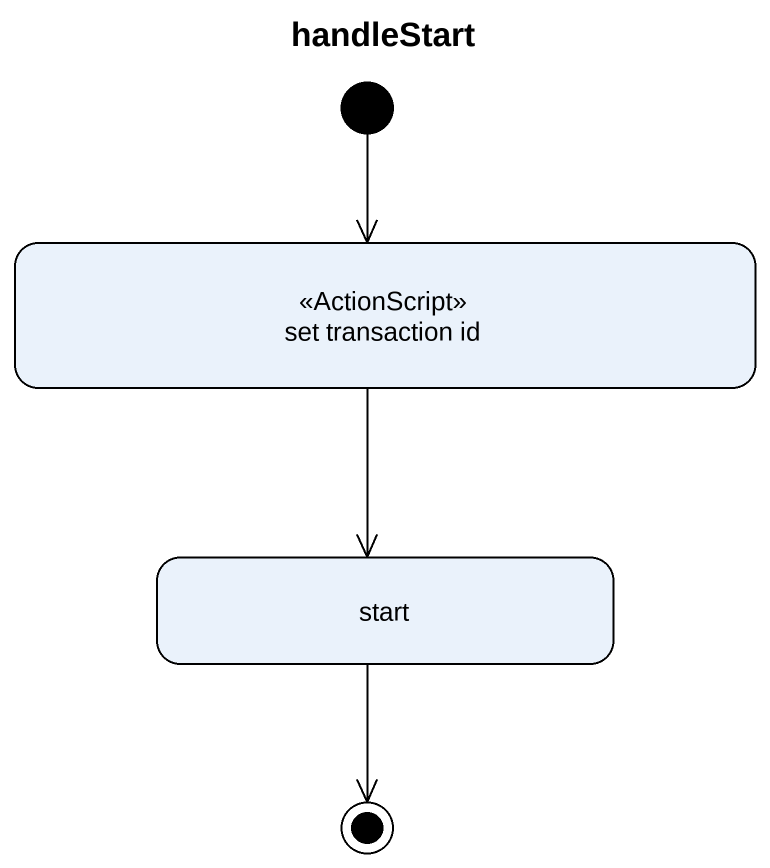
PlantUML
@startuml
title handleStart
hide empty description
state "set transaction id" as set_transaction_id <<ActionScript>>
state "start" as start_
[*] --> set_transaction_id
set_transaction_id --> start_
start_ --> [*]
@enduml
